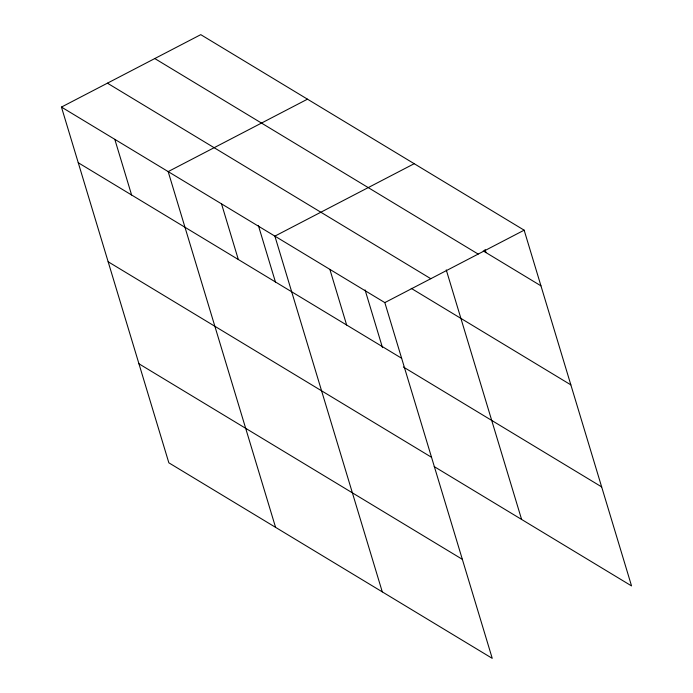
<?xml version="1.0" encoding="UTF-8"?>
<svg xmlns="http://www.w3.org/2000/svg" width="693" height="693" viewBox="0 0 693 693"><rect width="100%" height="100%" fill="white"/><g stroke="black" fill="none" stroke-linecap="round" stroke-linejoin="round"><path stroke-width="1.04" d="M61.452 107.077L384.832 302.607L492.238 658.35L168.849 462.82L61.452 107.077L200.762 34.65L524.151 230.18L631.548 585.923L434.208 466.597M307.475 99.177L168.165 171.604L275.571 527.347M414.197 163.704L274.878 236.131L382.285 591.874M384.832 302.607L524.151 230.18M483.229 250.935L540.947 285.837M154.79 58.55L478.17 254.08M107.424 83.177L430.803 278.707M411.218 288.349L570.85 384.866M78.248 162.734L401.637 358.264M403.387 367.013L601.654 486.893M108.151 261.763L431.531 457.293M138.955 363.79L462.335 559.32M485.039 249.497L485.975 252.59M446.257 269.898L521.604 519.438M365.072 289.925L382.493 347.643M329.859 269.369L346.656 325.026M258.35 225.407L275.467 282.086M221.526 203.863L238.323 259.52M114.804 139.345L131.609 194.993"/></g></svg>
